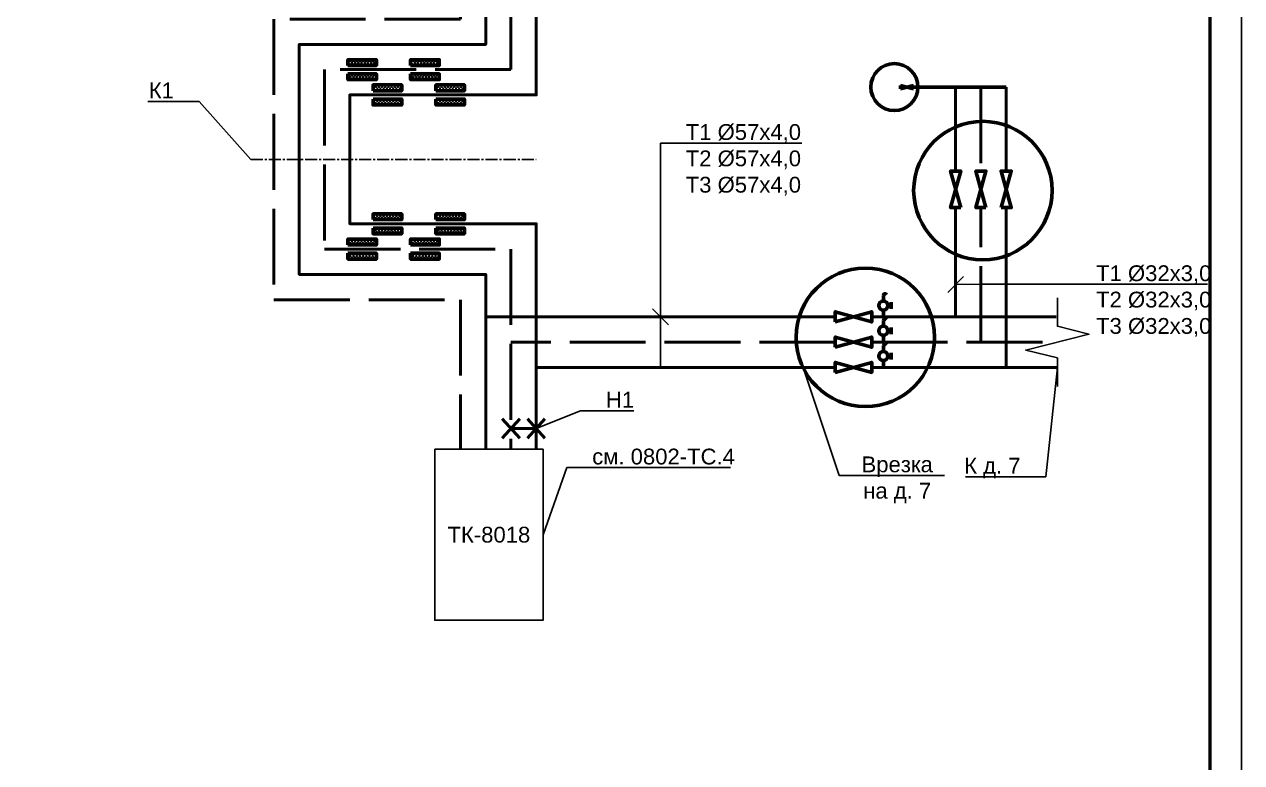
# Model space of a CAD drawing. Header units: millimetres. Extents: x 1990 to 8783, y 397 to 3825.
# Drawn here: x 3006.3 to 3198.9, y 1677 to 1793.8 of the extents above; entities that cross this region are included whole.
import ezdxf
from ezdxf import colors
from ezdxf.entities.mleader import LeaderData, LeaderLine
from ezdxf.enums import TextEntityAlignment as Align
from ezdxf.math import Vec2, Vec3

# ---------------------------------------------------------------- set-up
doc = ezdxf.new("R2010")
doc.units = ezdxf.units.MM
doc.linetypes.add('ACAD_ISO02W100', pattern=[15, 12, -3])
doc.linetypes.add('CENTER2', pattern=[28.575, 19.05, -3.175, 3.175, -3.175])
doc.layers.add('Основной', color=1, linetype='Continuous', lineweight=60)
doc.layers.add('Форматы', color=7, linetype='Continuous')
doc.styles.add('-ISOCPEUR-', font='isocpeur.ttf')
doc.styles.get("Standard").update_dxf_attribs({"font": 'arial.ttf'})
pattern_1 = [(45, (2296.8671, 1301.20276), (-0.2525697, 0.2525697), []), (135, (2296.8671, 1301.20276), (-0.2525697, -0.2525697), [])]
pattern_2 = [(45, (2306.8024, 1301.20276), (-0.2525697, 0.2525697), []), (135, (2306.8024, 1301.20276), (-0.2525697, -0.2525697), [])]
pattern_3 = [(45, (2292.8671, 1297.20276), (-0.2525697, 0.2525697), []), (135, (2292.8671, 1297.20276), (-0.2525697, -0.2525697), [])]
pattern_4 = [(45, (2302.8024, 1297.20276), (-0.2525697, 0.2525697), []), (135, (2302.8024, 1297.20276), (-0.2525697, -0.2525697), [])]

# ---------------------------------------------------------------- blocks, each defined once
blk = doc.blocks.new('*U425')
blk.add_lwpolyline([(0, 123), (297, 123), (297, -297), (0, -297)], close=True)
at = {"const_width": 0.5}
blk.add_lwpolyline([(20, 118), (292, 118), (292, -292), (20, -292)], close=True, dxfattribs=at)
blk.add_attdef('РАЗРАБОТАЛ', text='', height=2.5).set_placement((127.5, -264.22), align=Align.MIDDLE_LEFT)
at = {"flags": 8}
for tag, height, p in [('ДАТА', 2.5, (167.07, -264.4)), ('ЛИСТ', 3, (263.39, -271.92)), ('ЛИСТОВ', 3, (280.89, -271.92))]:
    blk.add_attdef(tag, text='', height=height, dxfattribs=at).set_placement(p, align=Align.MIDDLE_CENTER)
blk.add_attdef('ПРОВЕРИЛ', (127.75, -270.73), '', height=2.5)
at = {"lineweight": 30, "flags": 104}
for tag, p in [('ТЕПЛОВЫЕ_СЕТИ', (207, -269.5)), ('ИМЯ_ЧЕРТЕЖА', (207, -284.5))]:
    blk.add_attdef(tag, text='', height=3, dxfattribs=at).set_placement(p, align=Align.MIDDLE_CENTER)
at = {"style": '-ISOCPEUR-', "flags": 8}
blk.add_attdef('ФОРМАТ', text='', height=3, dxfattribs=at).set_placement((257.97, -294.75), align=Align.MIDDLE_CENTER)
blk = doc.blocks.new('_None')
blk = doc.blocks.new('_Oblique')
at = {"color": 0, "linetype": 'ByBlock', "lineweight": -2}
blk.add_line((-0.5, -0.5), (0.5, 0.5), dxfattribs=at)

msp = doc.modelspace()

# ---------------------------------------------------------------- hatches: boundary and pattern name
h = msp.add_hatch()
h.set_pattern_fill('ANSI37', color=256, scale=0.1125)
h.set_pattern_definition(pattern_3)
h.paths.add_polyline_path([(3062.024, 1787.263), (3062.024, 1788.172), (3057.502, 1788.172), (3057.502, 1787.263)])
h = msp.add_hatch()
h.set_pattern_fill('ANSI37', color=256, scale=0.1125)
h.set_pattern_definition(pattern_4)
h.paths.add_polyline_path([(3071.959, 1787.263), (3071.959, 1788.172), (3067.437, 1788.172), (3067.437, 1787.263)])
h = msp.add_hatch()
h.set_pattern_fill('ANSI37', color=256, scale=0.1125)
h.set_pattern_definition(pattern_3)
h.paths.add_polyline_path([(3057.502, 1785.929), (3057.502, 1785.02), (3062.024, 1785.02), (3062.024, 1785.929)])
h = msp.add_hatch()
h.set_pattern_fill('ANSI37', color=256, scale=0.1125)
h.set_pattern_definition(pattern_4)
h.paths.add_polyline_path([(3067.437, 1785.929), (3067.437, 1785.02), (3071.959, 1785.02), (3071.959, 1785.929)])
h = msp.add_hatch()
h.set_pattern_fill('ANSI37', color=256, scale=0.1125)
h.set_pattern_definition(pattern_1)
h.paths.add_polyline_path([(3066.024, 1783.263), (3066.024, 1784.172), (3061.502, 1784.172), (3061.502, 1783.263)])
h = msp.add_hatch()
h.set_pattern_fill('ANSI37', color=256, scale=0.1125)
h.set_pattern_definition(pattern_2)
h.paths.add_polyline_path([(3075.959, 1783.263), (3075.959, 1784.172), (3071.437, 1784.172), (3071.437, 1783.263)])
h = msp.add_hatch()
h.set_pattern_fill('ANSI37', color=256, scale=0.1125)
h.set_pattern_definition(pattern_1)
h.paths.add_polyline_path([(3061.502, 1781.929), (3061.502, 1781.02), (3066.024, 1781.02), (3066.024, 1781.929)])
h = msp.add_hatch()
h.set_pattern_fill('ANSI37', color=256, scale=0.1125)
h.set_pattern_definition(pattern_2)
h.paths.add_polyline_path([(3071.437, 1781.929), (3071.437, 1781.02), (3075.959, 1781.02), (3075.959, 1781.929)])
h = msp.add_hatch()
h.set_pattern_fill('ANSI37', color=256, scale=0.1125)
h.set_pattern_definition(pattern_1)
h.paths.add_polyline_path([(3066.024, 1762.882), (3066.024, 1763.79), (3061.502, 1763.79), (3061.502, 1762.882)])
h = msp.add_hatch()
h.set_pattern_fill('ANSI37', color=256, scale=0.1125)
h.set_pattern_definition(pattern_2)
h.paths.add_polyline_path([(3075.959, 1762.882), (3075.959, 1763.79), (3071.437, 1763.79), (3071.437, 1762.882)])
h = msp.add_hatch()
h.set_pattern_fill('ANSI37', color=256, scale=0.1125)
h.set_pattern_definition(pattern_1)
h.paths.add_polyline_path([(3061.502, 1761.547), (3061.502, 1760.638), (3066.024, 1760.638), (3066.024, 1761.547)])
h = msp.add_hatch()
h.set_pattern_fill('ANSI37', color=256, scale=0.1125)
h.set_pattern_definition(pattern_2)
h.paths.add_polyline_path([(3071.437, 1761.547), (3071.437, 1760.638), (3075.959, 1760.638), (3075.959, 1761.547)])
h = msp.add_hatch()
h.set_pattern_fill('ANSI37', color=256, scale=0.1125)
h.set_pattern_definition(pattern_3)
h.paths.add_polyline_path([(3062.024, 1758.882), (3062.024, 1759.79), (3057.502, 1759.79), (3057.502, 1758.882)])
h = msp.add_hatch()
h.set_pattern_fill('ANSI37', color=256, scale=0.1125)
h.set_pattern_definition(pattern_4)
h.paths.add_polyline_path([(3071.959, 1758.882), (3071.959, 1759.79), (3067.437, 1759.79), (3067.437, 1758.882)])
h = msp.add_hatch()
h.set_pattern_fill('ANSI37', color=256, scale=0.1125)
h.set_pattern_definition(pattern_3)
h.paths.add_polyline_path([(3057.502, 1757.547), (3057.502, 1756.638), (3062.024, 1756.638), (3062.024, 1757.547)])
h = msp.add_hatch()
h.set_pattern_fill('ANSI37', color=256, scale=0.1125)
h.set_pattern_definition(pattern_4)
h.paths.add_polyline_path([(3067.437, 1757.547), (3067.437, 1756.638), (3071.959, 1756.638), (3071.959, 1757.547)])

# ---------------------------------------------------------------- linework, layer by layer
at = {"lineweight": 60}
for p, q in [((3144.981, 1784.113), (3144.981, 1783.548)), ((3147.015, 1783.548), (3144.981, 1784.113)), ((3144.981, 1783.548), (3147.015, 1784.113)), ((3147.015, 1784.113), (3147.015, 1783.548)), ((3161.681, 1783.831), (3147.015, 1783.831)), ((3142.242, 1750.866), (3142.242, 1750.007)), ((3142.958, 1749.291), (3143.495, 1749.291)), ((3143.495, 1748.754), (3143.495, 1749.828)), ((3142.242, 1748.575), (3142.242, 1747.501)), ((3142.242, 1746.866), (3142.242, 1746.007)), ((3142.958, 1745.291), (3143.495, 1745.291)), ((3143.495, 1744.754), (3143.495, 1745.828)), ((3142.242, 1744.575), (3142.242, 1743.501)), ((3142.242, 1742.866), (3142.242, 1742.007)), ((3143.495, 1740.754), (3143.495, 1741.828)), ((3142.242, 1740.575), (3142.242, 1739.501)), ((3142.958, 1741.291), (3143.495, 1741.291))]:
    msp.add_line(p, q, dxfattribs=at)
at = {"color": 4, "lineweight": 50}
for p, q in [((3153.681, 1783.831), (3153.681, 1770.555)), ((3153.681, 1747.501), (3153.681, 1764.776)), ((3134.627, 1747.501), (3079.313, 1747.501)), ((3140.406, 1747.501), (3169.598, 1747.501))]:
    msp.add_line(p, q, dxfattribs=at)
at = {"color": 5, "linetype": 'ACAD_ISO02W100', "lineweight": 50}
for p, q in [((3157.681, 1783.831), (3157.681, 1770.555)), ((3157.681, 1743.501), (3157.681, 1764.776)), ((3134.627, 1743.501), (3083.313, 1743.501)), ((3140.406, 1743.501), (3169.779, 1743.501))]:
    msp.add_line(p, q, dxfattribs=at)
at = {"color": 1, "lineweight": 50}
for p, q in [((3161.681, 1783.831), (3161.681, 1770.555)), ((3161.681, 1739.501), (3161.681, 1764.776)), ((3134.627, 1739.501), (3087.313, 1739.501)), ((3140.406, 1739.501), (3169.779, 1739.501))]:
    msp.add_line(p, q, dxfattribs=at)
at = {"lineweight": 50}
for p, q in [((3081.925, 1728.331), (3084.7, 1731.364)), ((3081.925, 1731.364), (3084.7, 1728.331)), ((3083.313, 1729.847), (3087.313, 1729.847)), ((3085.925, 1728.331), (3088.7, 1731.364)), ((3085.925, 1731.364), (3088.7, 1728.331))]:
    msp.add_line(p, q, dxfattribs=at)
at = {"color": 6, "linetype": 'ACAD_ISO02W100', "lineweight": 50}
msp.add_lwpolyline([(3075.313, 1968.715), (3075.313, 1891.781), (3045.813, 1891.781), (3045.813, 1847.399), (3075.313, 1847.399), (3075.313, 1794.596), (3045.813, 1794.596), (3045.813, 1750.214), (3075.313, 1750.214), (3075.313, 1726.556)], dxfattribs=at)
at = {"color": 4, "lineweight": 50}
msp.add_lwpolyline([(3079.313, 1968.715), (3079.313, 1887.781), (3049.813, 1887.781), (3049.813, 1851.399), (3079.313, 1851.399), (3079.313, 1790.596), (3049.813, 1790.596), (3049.813, 1754.214), (3079.313, 1754.214), (3079.313, 1726.556)], dxfattribs=at)
at = {"color": 5, "linetype": 'ACAD_ISO02W100', "lineweight": 50}
msp.add_lwpolyline([(3083.313, 1968.715), (3083.313, 1883.781), (3053.813, 1883.781), (3053.813, 1855.399), (3083.313, 1855.399), (3083.313, 1786.596), (3053.813, 1786.596), (3053.813, 1758.214), (3083.313, 1758.214), (3083.313, 1726.556)], dxfattribs=at)
at = {"color": 1, "lineweight": 50}
msp.add_lwpolyline([(3087.313, 1726.556), (3087.313, 1762.214), (3057.813, 1762.214), (3057.813, 1782.596), (3087.313, 1782.596), (3087.313, 1859.399), (3057.813, 1859.399), (3057.813, 1879.781), (3087.313, 1879.781), (3087.313, 1968.715)], dxfattribs=at)
at = {"lineweight": 60}
for points in [[(3154.484, 1764.776), (3152.879, 1764.776), (3154.484, 1770.555), (3152.879, 1770.555), (3154.484, 1764.776)], [(3158.484, 1764.776), (3156.879, 1764.776), (3158.484, 1770.555), (3156.879, 1770.555), (3158.484, 1764.776)], [(3160.879, 1764.776), (3162.484, 1764.776), (3160.879, 1770.555), (3162.484, 1770.555), (3160.879, 1764.776)], [(3134.627, 1746.698), (3134.627, 1748.303), (3140.406, 1746.698), (3140.406, 1748.303), (3134.627, 1746.698)], [(3134.627, 1742.698), (3134.627, 1744.303), (3140.406, 1742.698), (3140.406, 1744.303), (3134.627, 1742.698)], [(3134.627, 1738.698), (3134.627, 1740.303), (3140.406, 1738.698), (3140.406, 1740.303), (3134.627, 1738.698)]]:
    msp.add_lwpolyline(points, dxfattribs=at)
at = {"lineweight": 25}
msp.add_lwpolyline([(3169.779, 1750.501), (3169.779, 1747.501), (3169.779, 1746.001), (3174.779, 1744.751), (3164.779, 1742.251), (3169.779, 1741.001), (3169.779, 1739.501), (3169.779, 1736.501)], dxfattribs=at)
msp.add_lwpolyline([(3071.249, 1726.556), (3088.395, 1726.556), (3088.395, 1699.502), (3071.249, 1699.502)], close=True, dxfattribs=at)
at = {"lineweight": 60}
for centre, radius in [((3143.983, 1783.831), 3.72), ((3142.242, 1749.291), 0.716), ((3142.242, 1745.291), 0.716), ((3142.242, 1741.291), 0.716)]:
    msp.add_circle(centre, radius, dxfattribs=at)
for centre in [(3142.516, 1750.884), (3142.516, 1746.884), (3142.516, 1742.884)]:
    msp.add_arc(centre, 0.274, 25.27806, 183.7409, dxfattribs=at)
at = {"layer": 'Основной'}
for points in [[(3057.502, 1787.263), (3062.024, 1787.263), (3062.024, 1788.172), (3057.502, 1788.172)], [(3067.437, 1787.263), (3071.959, 1787.263), (3071.959, 1788.172), (3067.437, 1788.172)], [(3057.502, 1785.929), (3062.024, 1785.929), (3062.024, 1785.02), (3057.502, 1785.02)], [(3067.437, 1785.929), (3071.959, 1785.929), (3071.959, 1785.02), (3067.437, 1785.02)], [(3061.502, 1783.263), (3066.024, 1783.263), (3066.024, 1784.172), (3061.502, 1784.172)], [(3071.437, 1783.263), (3075.959, 1783.263), (3075.959, 1784.172), (3071.437, 1784.172)], [(3061.502, 1781.929), (3066.024, 1781.929), (3066.024, 1781.02), (3061.502, 1781.02)], [(3071.437, 1781.929), (3075.959, 1781.929), (3075.959, 1781.02), (3071.437, 1781.02)], [(3061.502, 1762.882), (3066.024, 1762.882), (3066.024, 1763.79), (3061.502, 1763.79)], [(3071.437, 1762.882), (3075.959, 1762.882), (3075.959, 1763.79), (3071.437, 1763.79)], [(3061.502, 1761.547), (3066.024, 1761.547), (3066.024, 1760.638), (3061.502, 1760.638)], [(3071.437, 1761.547), (3075.959, 1761.547), (3075.959, 1760.638), (3071.437, 1760.638)], [(3057.502, 1758.882), (3062.024, 1758.882), (3062.024, 1759.79), (3057.502, 1759.79)], [(3067.437, 1758.882), (3071.959, 1758.882), (3071.959, 1759.79), (3067.437, 1759.79)], [(3057.502, 1757.547), (3062.024, 1757.547), (3062.024, 1756.638), (3057.502, 1756.638)], [(3067.437, 1757.547), (3071.959, 1757.547), (3071.959, 1756.638), (3067.437, 1756.638)]]:
    msp.add_lwpolyline(points, close=True, dxfattribs=at)
at = {"layer": 'Основной', "color": 2, "linetype": 'CENTER2', "lineweight": 25, "ltscale": 0.1}
msp.add_lwpolyline([(3042.153, 1772.405), (3087.313, 1772.405)], dxfattribs=at)
at = {"layer": 'Основной'}
for centre in [(3157.99, 1767.473), (3139.4, 1744.264)]:
    msp.add_circle(centre, 10.953, dxfattribs=at)

# ---------------------------------------------------------------- block references
at = {"layer": 'Форматы'}
msp.add_blockref('*U425', (2901.939, 1911.115), dxfattribs=at)

# ---------------------------------------------------------------- texts
at = {"lineweight": 25, "insert": (3079.822, 1713.029), "char_height": 2.5, "attachment_point": 5}
msp.add_mtext_dynamic_manual_height_columns('ТК-8018', width=17.146, gutter_width=12.5, heights=[0], dxfattribs=at)

# ---------------------------------------------------------------- leaders
at = {"lineweight": 25}
ml = msp.add_multileader_mtext('Standard', dxfattribs=at)
ml.set_content('К1', color=256)
ml.set_leader_properties()
ml.set_arrow_properties(name='NONE')
ml.build(insert=Vec2(0, 0))
ml.multileader.update_dxf_attribs({"text_left_attachment_type": 6, "text_right_attachment_type": 6, "dogleg_length": 2, "arrow_head_size": 2.5})
ctx = ml.context
ctx.base_point, ctx.char_height, ctx.arrow_head_size, ctx.plane_origin = Vec3(3024.916, 1781.566), 2.5, 2.5, Vec3(3042.153, 1772.405)
ctx.left_attachment, ctx.right_attachment, ctx.text_align_type = 6, 6, 2
notes = []
notes.append((ctx, [(0, (1, 1, 0), (3033.977, 1781.566), (-1, 0), 2, [(0, [(3042.153, 1772.405)], 0, [])])]))
ctx.mtext.insert, ctx.mtext.alignment, ctx.mtext.flow_direction = Vec3(3029.977, 1784.566), 3, 5
ml = msp.add_multileader_mtext('Standard', dxfattribs=at)
ml.set_content('Т1 %%C57х4,0 \\PТ2 %%C57х4,0 \\PТ3 %%C57х4,0 ', color=256)
ml.set_leader_properties()
ml.set_arrow_properties(name='OBLIQUE')
ml.build(insert=Vec2(0, 0))
ml.multileader.update_dxf_attribs({"text_left_attachment_type": 6, "text_right_attachment_type": 6, "dogleg_length": 2, "arrow_head_size": 2.5})
ctx = ml.context
ctx.base_point, ctx.char_height, ctx.arrow_head_size, ctx.plane_origin = Vec3(3108.97, 1774.982), 2.5, 2.5, Vec3(3106.97, 1747.501)
ctx.left_attachment, ctx.right_attachment = 6, 6
notes.append((ctx, [(0, (1, 1, 0), (3106.97, 1774.982), (1, 0), 2, [(2, [(3106.97, 1747.501), (3106.97, 1743.501), (3106.97, 1739.501)], 0, [])])]))
ctx.mtext.insert, ctx.mtext.flow_direction = Vec3(3110.97, 1777.982), 5
ml = msp.add_multileader_mtext('Standard', dxfattribs=at)
ml.set_content('Т1 %%C32х3,0\\PТ2 %%C32х3,0\\PТ3 %%C32х3,0', color=256)
ml.set_leader_properties()
ml.set_arrow_properties(name='OBLIQUE')
ml.build(insert=Vec2(0, 0))
ml.multileader.update_dxf_attribs({"text_left_attachment_type": 6, "text_right_attachment_type": 6, "dogleg_length": 2, "arrow_head_size": 2.5})
ctx = ml.context
ctx.base_point, ctx.char_height, ctx.arrow_head_size, ctx.plane_origin = Vec3(3173.903, 1752.647), 2.5, 2.5, Vec3(3153.681, 1752.602)
ctx.left_attachment, ctx.right_attachment = 6, 6
notes.append((ctx, [(0, (1, 1, 0), (3171.903, 1752.647), (1, 0), 2, [(2, [(3153.681, 1752.602), (3157.681, 1752.647), (3161.681, 1752.647)], 0, [])])]))
ctx.mtext.insert, ctx.mtext.flow_direction = Vec3(3175.903, 1755.647), 5
ml = msp.add_multileader_mtext('Standard', dxfattribs=at)
ml.set_content('К д. 7', color=256)
ml.set_leader_properties()
ml.set_arrow_properties(name='NONE')
ml.build(insert=Vec2(0, 0))
ml.multileader.update_dxf_attribs({"text_left_attachment_type": 6, "text_right_attachment_type": 6, "dogleg_length": 2, "arrow_head_size": 2.5})
ctx = ml.context
ctx.base_point, ctx.char_height, ctx.arrow_head_size, ctx.plane_origin = Vec3(3153.463, 1722.206), 2.5, 2.5, Vec3(3169.779, 1739.501)
ctx.left_attachment, ctx.right_attachment, ctx.text_align_type = 6, 6, 2
notes.append((ctx, [(1, (1, 1, 0), (3167.955, 1722.206), (-1, 0), 2, [(0, [(3169.779, 1739.501)], 0, [])])]))
ctx.mtext.insert, ctx.mtext.alignment, ctx.mtext.flow_direction = Vec3(3163.955, 1725.206), 3, 5
ml = msp.add_multileader_mtext('Standard', dxfattribs=at)
ml.set_content('Н1', color=256)
ml.set_leader_properties()
ml.set_arrow_properties(name='NONE')
ml.build(insert=Vec2(0, 0))
ml.multileader.update_dxf_attribs({"text_left_attachment_type": 6, "text_right_attachment_type": 6, "dogleg_length": 2, "arrow_head_size": 2.5})
ctx = ml.context
ctx.base_point, ctx.char_height, ctx.arrow_head_size, ctx.plane_origin = Vec3(3096.343, 1732.651), 2.5, 2.5, Vec3(3087.313, 1729.847)
ctx.left_attachment, ctx.right_attachment = 6, 6
notes.append((ctx, [(0, (1, 1, 0), (3094.343, 1732.651), (1, 0), 2, [(0, [(3087.313, 1729.847)], 0, [])])]))
ctx.mtext.insert, ctx.mtext.flow_direction = Vec3(3098.343, 1735.651), 5
ml = msp.add_multileader_mtext('Standard', dxfattribs=at)
ml.set_content('см. 0802-ТС.4', color=256)
ml.set_leader_properties()
ml.set_arrow_properties(name='NONE')
ml.build(insert=Vec2(0, 0))
ml.multileader.update_dxf_attribs({"text_left_attachment_type": 6, "text_right_attachment_type": 6, "dogleg_length": 2, "arrow_head_size": 2.5})
ctx = ml.context
ctx.base_point, ctx.char_height, ctx.arrow_head_size, ctx.plane_origin = Vec3(3094.17, 1723.654), 2.5, 2.5, Vec3(3088.395, 1713.029)
ctx.left_attachment, ctx.right_attachment = 6, 6
notes.append((ctx, [(0, (1, 1, 0), (3092.17, 1723.654), (1, 0), 2, [(0, [(3088.395, 1713.029)], 0, [])])]))
ctx.mtext.insert, ctx.mtext.flow_direction = Vec3(3096.17, 1726.654), 5
for ctx, leaders in notes:
    for number, flags, end, landing, length, lines in leaders:
        leader = LeaderData()
        leader.index, (leader.has_last_leader_line, leader.has_dogleg_vector, leader.attachment_direction) = number, flags
        leader.last_leader_point, leader.dogleg_vector, leader.dogleg_length = Vec3(end), Vec3(landing), length
        for number, points, colour, breaks in lines:
            line = LeaderLine()
            line.index, line.vertices, line.color, line.breaks = number, Vec3.list(points), colors.encode_raw_color(colour), breaks
            leader.lines.append(line)
        ctx.leaders.append(leader)

# ---------------------------------------------------------------- next in the draw order: leaders
at = {"layer": 'Основной', "lineweight": 25}
ml = msp.add_multileader_mtext('Standard', dxfattribs=at)
ml.set_content('Врезка \\Pна д. 7', color=256)
ml.set_leader_properties()
ml.set_arrow_properties(name='NONE')
ml.build(insert=Vec2(0, 0))
ml.multileader.update_dxf_attribs({"text_left_attachment_type": 6, "text_right_attachment_type": 6, "dogleg_length": 2, "arrow_head_size": 2.5})
ctx = ml.context
ctx.base_point, ctx.char_height, ctx.arrow_head_size, ctx.plane_origin = Vec3(3137.244, 1722.417), 2.5, 2.5, Vec3(3132.296, 1718.295)
ctx.left_attachment, ctx.right_attachment, ctx.text_align_type = 6, 6, 1
notes = []
notes.append((ctx, [(0, (1, 1, 0), (3135.244, 1722.417), (1, 0), 2, [(0, [(3129.537, 1739.501)], 0, [])])]))
ctx.mtext.insert, ctx.mtext.alignment, ctx.mtext.flow_direction = Vec3(3144.432, 1725.417), 2, 5
ctx.mtext.has_bg_fill, ctx.mtext.bg_color, ctx.mtext.bg_scale_factor, ctx.mtext.bg_transparency, ctx.mtext.use_window_bg_color = 1, -1027028792, 1.5, 0, 1
for ctx, leaders in notes:
    for number, flags, end, landing, length, lines in leaders:
        leader = LeaderData()
        leader.index, (leader.has_last_leader_line, leader.has_dogleg_vector, leader.attachment_direction) = number, flags
        leader.last_leader_point, leader.dogleg_vector, leader.dogleg_length = Vec3(end), Vec3(landing), length
        for number, points, colour, breaks in lines:
            line = LeaderLine()
            line.index, line.vertices, line.color, line.breaks = number, Vec3.list(points), colors.encode_raw_color(colour), breaks
            leader.lines.append(line)
        ctx.leaders.append(leader)

doc.saveas('drawing.dxf')
